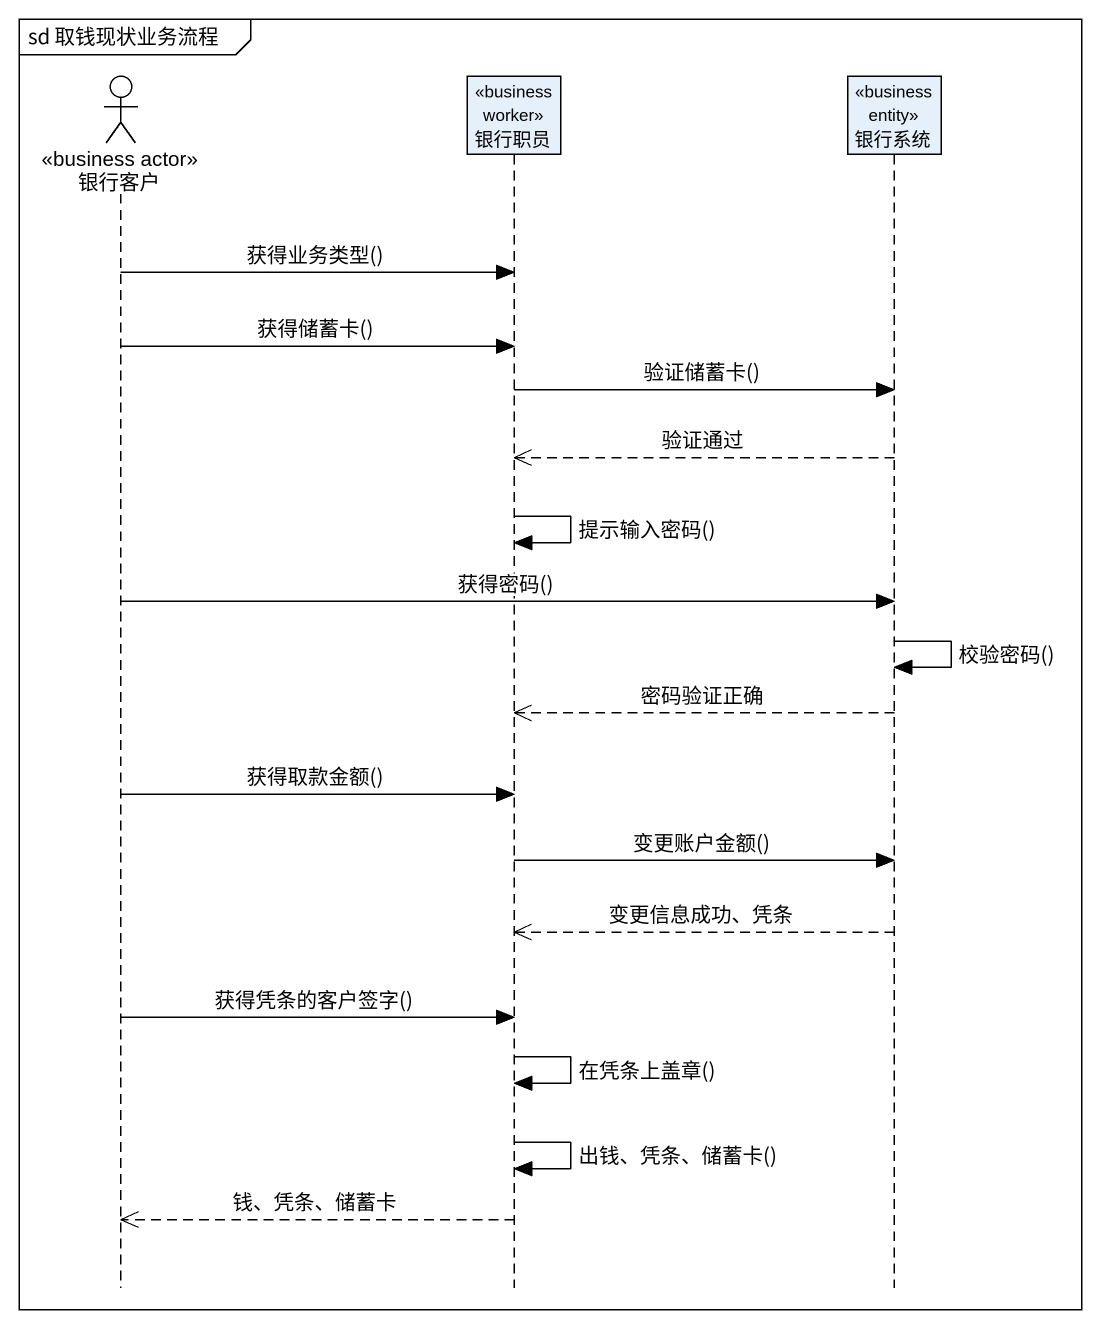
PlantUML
@startuml
mainframe sd 取钱现状业务流程
hide footbox
actor 银行客户 <<business actor>>
participant 银行职员 <<business worker>>
participant 银行系统 <<business entity>>

银行客户 -> 银行职员 : 获得业务类型()
银行客户 -> 银行职员 : 获得储蓄卡()
银行职员 -> 银行系统 : 验证储蓄卡()
银行系统 -->> 银行职员 : 验证通过
银行职员 -> 银行职员 : 提示输入密码()
银行客户 -> 银行系统 : 获得密码()
银行系统 -> 银行系统 : 校验密码()
银行系统 -->> 银行职员 : 密码验证正确
银行客户 -> 银行职员 : 获得取款金额()
银行职员 -> 银行系统 : 变更账户金额()
银行系统 -->> 银行职员 : 变更信息成功、凭条
银行客户 -> 银行职员 : 获得凭条的客户签字()
银行职员 -> 银行职员 : 在凭条上盖章()
银行职员 -> 银行职员 : 出钱、凭条、储蓄卡()
银行职员 -->> 银行客户 : 钱、凭条、储蓄卡
@enduml
